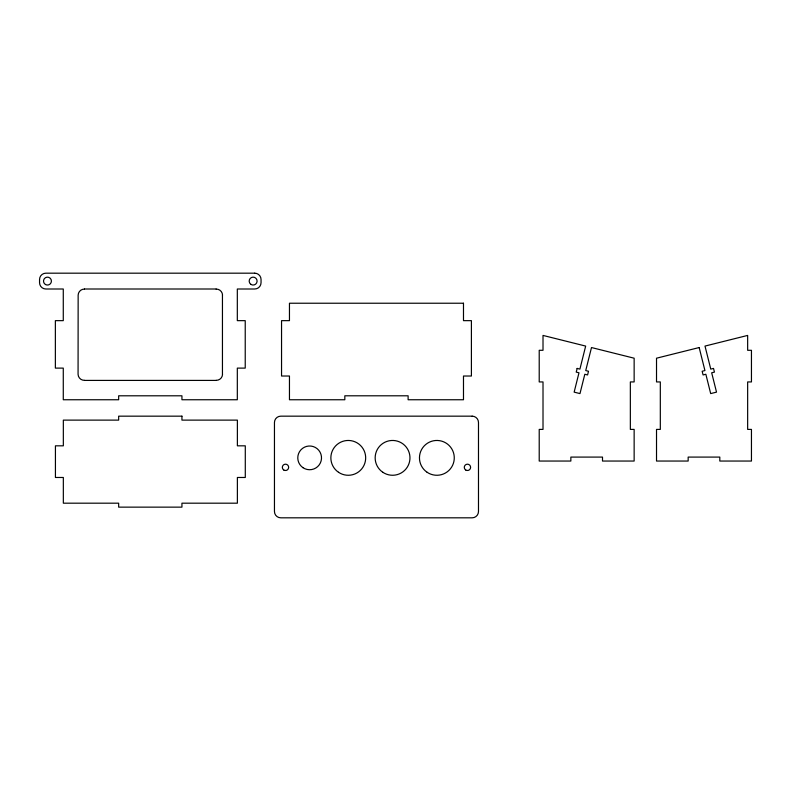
<?xml version="1.0" encoding="UTF-8"?>
<svg xmlns="http://www.w3.org/2000/svg" width="791" height="791" viewBox="0 0 791 791"><rect width="100%" height="100%" fill="white"/><g stroke="black" fill="none" stroke-linecap="round" stroke-linejoin="round"><path stroke-width="1.19" d="M84.479 289.002L216.121 289.002M84.479 380.412L216.121 380.412M222.449 295.092L222.449 374.321M84.479 380.323A6.219 6.219 0 0 1 78.072 374.331L78.151 295.092A6.219 6.219 0 0 1 84.479 289.091M222.538 374.331A6.219 6.219 0 0 1 216.121 380.323M216.121 289.091A6.219 6.219 0 0 1 222.538 295.092M577.143 368.418L576.224 372.106L578.982 372.788L574.147 392.128L579.981 393.592L584.816 374.252L587.584 374.944L588.504 371.256L585.736 370.564L591.5 347.546L634.145 358.204L634.145 381.934L630.348 381.934L630.348 429.404L634.145 429.404L634.145 461.044L602.505 461.044L602.505 457.089L570.855 457.089L570.855 461.044L539.215 461.044L539.215 429.404L543.012 429.404L543.012 381.934L539.215 381.934L539.215 350.294L543.012 350.294L543.012 335.424L585.666 346.082L579.912 369.11L577.143 368.418M699.175 347.546L656.52 358.204L656.52 381.934L660.317 381.934L660.317 429.404L656.52 429.404L656.52 461.044L688.16 461.044L688.16 457.089L719.81 457.089L719.81 461.044L751.45 461.044L751.45 429.404L747.653 429.404L747.653 381.934L751.45 381.934L751.45 350.294L747.653 350.294L747.653 335.424L704.999 346.082L710.763 369.11L713.522 368.418L714.441 372.106L711.682 372.788L716.517 392.128L710.684 393.592L705.849 374.252L703.08 374.944L702.161 371.256L704.929 370.564L699.175 347.546M254.722 273.182L45.878 273.182A6.328 6.328 0 0 0 39.55 279.51L39.55 282.674A6.328 6.328 0 0 0 45.878 289.002L63.28 289.002L63.28 320.652L55.37 320.652L55.37 368.112L63.28 368.112L63.28 399.752L118.66 399.752L118.66 395.797L181.94 395.797L181.94 399.752L237.32 399.752L237.32 368.112L245.23 368.112L245.23 320.652L237.32 320.652L237.32 289.002L254.722 289.002A6.328 6.328 0 0 0 261.05 282.674L261.05 279.51A6.328 6.328 0 0 0 254.722 273.182M463.486 303.23L289.457 303.23L289.457 320.652L281.547 320.652L281.547 376.022L289.457 376.022L289.457 399.752L344.827 399.752L344.827 395.797L408.116 395.797L408.116 399.752L463.486 399.752L463.486 376.022L471.406 376.022L471.406 320.652L463.486 320.652L463.486 303.23M181.94 416.165L118.66 416.165L118.66 420.12L63.339 420.12L63.339 445.827L55.429 445.827L55.429 477.477L63.339 477.477L63.339 503.185L118.66 503.185L118.66 507.14L181.94 507.14L181.94 503.185L237.379 503.185L237.379 477.477L245.289 477.477L245.289 445.827L237.379 445.827L237.379 420.12L181.94 420.12L181.94 416.165M472.158 416.165L280.795 416.165A6.328 6.328 0 0 0 274.457 422.493L274.457 511.49A6.328 6.328 0 0 0 280.795 517.818L472.158 517.818A6.328 6.328 0 0 0 478.486 511.49L478.486 422.493A6.328 6.328 0 0 0 472.158 416.165M45.483 284.523A3.955 3.955 0 0 0 51.415 281.092A3.955 3.955 0 0 0 45.483 277.671A3.955 3.955 0 0 0 45.483 284.523M250.925 284.374A3.955 3.955 0 0 0 257.085 281.378A3.955 3.955 0 0 0 251.409 277.532A3.955 3.955 0 0 0 250.925 284.374M283.722 469.963A3.164 3.164 0 0 0 288.656 467.57A3.164 3.164 0 0 0 284.117 464.495A3.164 3.164 0 0 0 283.722 469.963M465.672 469.963A3.164 3.164 0 0 0 470.605 467.57A3.164 3.164 0 0 0 466.067 464.495A3.164 3.164 0 0 0 465.672 469.963M302.993 467.689A11.865 11.865 0 0 0 321.482 458.711A11.865 11.865 0 0 0 304.466 447.192A11.865 11.865 0 0 0 302.993 467.689M338.508 472.276A17.402 17.402 0 0 0 365.63 459.106A17.402 17.402 0 0 0 340.664 442.209A17.402 17.402 0 0 0 338.508 472.276M427.11 472.276A17.402 17.402 0 0 0 454.232 459.106A17.402 17.402 0 0 0 429.266 442.209A17.402 17.402 0 0 0 427.11 472.276M382.814 472.276A17.402 17.402 0 0 0 409.926 459.106A17.402 17.402 0 0 0 384.96 442.209A17.402 17.402 0 0 0 382.814 472.276"/></g></svg>
